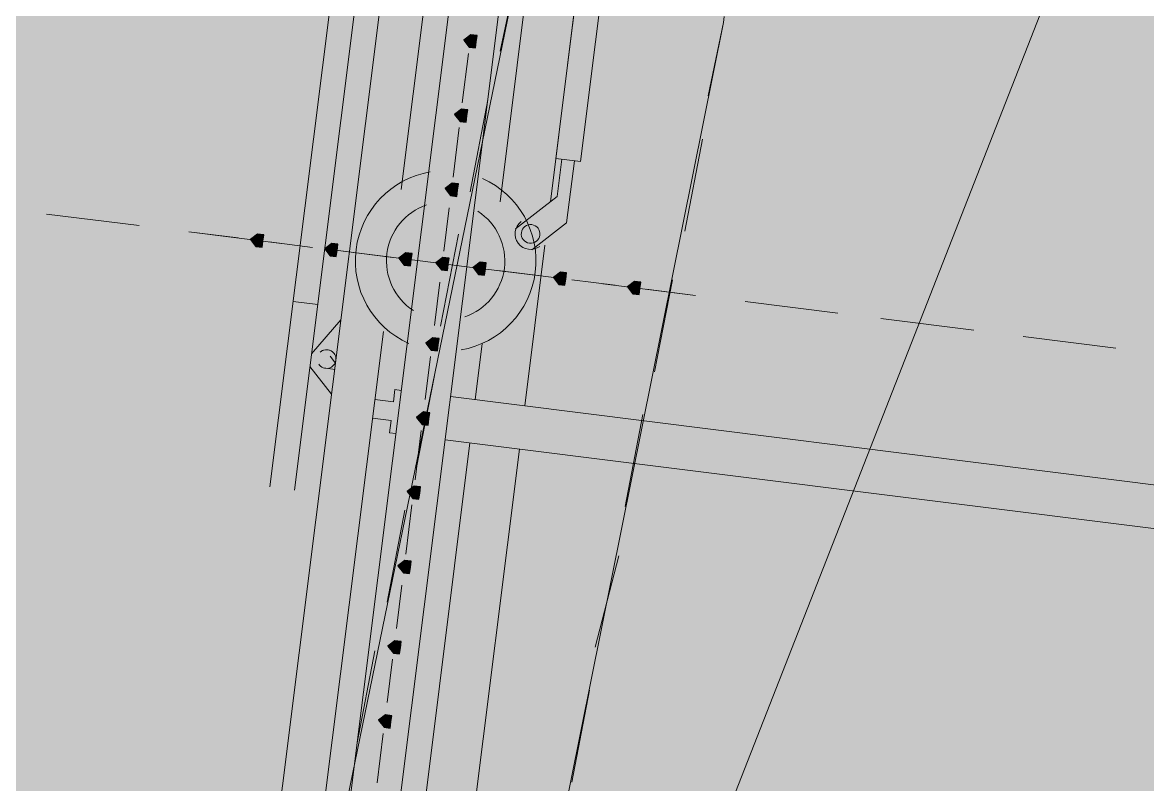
# Model space of a CAD drawing. Header units: metres. Extents: x -4 to 509425, y 7549 to 4732445.
# Drawn here: x 476022.517 to 476024.046, y 4719779.146 to 4719780.181 of the extents above; entities that cross this region are included whole.
import ezdxf

# ---------------------------------------------------------------- set-up
doc = ezdxf.new("R2010")
doc.units = ezdxf.units.M
doc.header["$LTSCALE"] = 0.01
doc.header["$MEASUREMENT"] = 0
doc.layers.get('0').update_dxf_attribs({"lineweight": 0})
for name, color, linetype in [('_SUBESTACIÓN', 1, 'Continuous'), ('NUDO GAROÑA', 211, 'Continuous'), ('SUBESTACION LA VID', 253, 'Continuous')]:
    doc.layers.add(name, color=color, linetype=linetype)

# ---------------------------------------------------------------- blocks, each defined once
blk = doc.blocks.new('A$Cfff6051d')
at = {"layer": 'SUBESTACION LA VID', "transparency": 33554687}
h = blk.add_hatch(color=256, dxfattribs=at)
h.dxf.hatch_style = 2
h.paths.add_polyline_path([(476023.134, 4719780.155), (476023.135, 4719780.1634), (476023.1266, 4719780.1644), (476023.1172, 4719780.1571), (476023.1245, 4719780.1476), (476023.1329, 4719780.1466)])
h = blk.add_hatch(color=256, dxfattribs=at)
h.dxf.hatch_style = 2
h.paths.add_polyline_path([(476023.1213, 4719780.0542), (476023.1224, 4719780.0626), (476023.114, 4719780.0636), (476023.1045, 4719780.0563), (476023.1119, 4719780.0468), (476023.1203, 4719780.0458)])
h = blk.add_hatch(color=256, dxfattribs=at)
h.dxf.hatch_style = 2
h.paths.add_polyline_path([(476023.1087, 4719779.9534), (476023.1097, 4719779.9618), (476023.1013, 4719779.9628), (476023.0919, 4719779.9555), (476023.0992, 4719779.946), (476023.1076, 4719779.945)])
h = blk.add_hatch(color=256, dxfattribs=at)
h.dxf.hatch_style = 2
h.paths.add_polyline_path([(476022.844, 4719779.8842), (476022.8451, 4719779.8926), (476022.8367, 4719779.8936), (476022.8272, 4719779.8863), (476022.8346, 4719779.8768), (476022.843, 4719779.8758)])
h = blk.add_hatch(color=256, dxfattribs=at)
h.dxf.hatch_style = 2
h.paths.add_polyline_path([(476022.9448, 4719779.8715), (476022.9459, 4719779.8799), (476022.9375, 4719779.881), (476022.928, 4719779.8736), (476022.9354, 4719779.8642), (476022.9438, 4719779.8631)])
h = blk.add_hatch(color=256, dxfattribs=at)
h.dxf.hatch_style = 2
h.paths.add_polyline_path([(476023.0456, 4719779.8589), (476023.0467, 4719779.8673), (476023.0383, 4719779.8683), (476023.0288, 4719779.861), (476023.0362, 4719779.8515), (476023.0446, 4719779.8505)])
h = blk.add_hatch(color=256, dxfattribs=at)
h.dxf.hatch_style = 2
h.paths.add_polyline_path([(476023.096, 4719779.8526), (476023.0971, 4719779.861), (476023.0887, 4719779.862), (476023.0792, 4719779.8547), (476023.0866, 4719779.8452), (476023.095, 4719779.8442)])
h = blk.add_hatch(color=256, dxfattribs=at)
h.dxf.hatch_style = 2
h.paths.add_polyline_path([(476023.1464, 4719779.8463), (476023.1475, 4719779.8547), (476023.1391, 4719779.8557), (476023.1296, 4719779.8484), (476023.137, 4719779.8389), (476023.1454, 4719779.8379)])
h = blk.add_hatch(color=256, dxfattribs=at)
h.dxf.hatch_style = 2
h.paths.add_polyline_path([(476023.2557, 4719779.8326), (476023.2567, 4719779.841), (476023.2483, 4719779.842), (476023.2389, 4719779.8347), (476023.2462, 4719779.8252), (476023.2546, 4719779.8242)])
h = blk.add_hatch(color=256, dxfattribs=at)
h.dxf.hatch_style = 2
h.paths.add_polyline_path([(476023.3565, 4719779.8199), (476023.3575, 4719779.8283), (476023.3491, 4719779.8294), (476023.3397, 4719779.822), (476023.347, 4719779.8126), (476023.3554, 4719779.8115)])
h = blk.add_hatch(color=256, dxfattribs=at)
h.dxf.hatch_style = 2
h.paths.add_polyline_path([(476023.0824, 4719779.7434), (476023.0834, 4719779.7518), (476023.075, 4719779.7528), (476023.0656, 4719779.7455), (476023.0729, 4719779.736), (476023.0813, 4719779.735)])
h = blk.add_hatch(color=256, dxfattribs=at)
h.dxf.hatch_style = 2
h.paths.add_polyline_path([(476023.0697, 4719779.6426), (476023.0708, 4719779.651), (476023.0624, 4719779.652), (476023.0529, 4719779.6447), (476023.0603, 4719779.6352), (476023.0687, 4719779.6342)])
h = blk.add_hatch(color=256, dxfattribs=at)
h.dxf.hatch_style = 2
h.paths.add_polyline_path([(476023.0571, 4719779.5418), (476023.0581, 4719779.5502), (476023.0497, 4719779.5512), (476023.0403, 4719779.5439), (476023.0476, 4719779.5344), (476023.056, 4719779.5334)])
h = blk.add_hatch(color=256, dxfattribs=at)
h.dxf.hatch_style = 2
h.paths.add_polyline_path([(476023.0444, 4719779.441), (476023.0455, 4719779.4494), (476023.0371, 4719779.4504), (476023.0276, 4719779.4431), (476023.035, 4719779.4336), (476023.0434, 4719779.4326)])
h = blk.add_hatch(color=256, dxfattribs=at)
h.dxf.hatch_style = 2
h.paths.add_polyline_path([(476023.0308, 4719779.3317), (476023.0318, 4719779.3401), (476023.0234, 4719779.3412), (476023.014, 4719779.3339), (476023.0213, 4719779.3244), (476023.0297, 4719779.3233)])
h = blk.add_hatch(color=256, dxfattribs=at)
h.dxf.hatch_style = 2
h.paths.add_polyline_path([(476023.0181, 4719779.2309), (476023.0192, 4719779.2393), (476023.0108, 4719779.2404), (476023.0013, 4719779.2331), (476023.0087, 4719779.2236), (476023.0171, 4719779.2225)])
at = {"layer": 'SUBESTACION LA VID', "lineweight": 15}
for p, q in [((476023.4474, 4719781.6344), (476023.2347, 4719779.9376)), ((476022.887, 4719779.546), (476023.1387, 4719781.5537)), ((476023.103, 4719781.5411), (476022.8534, 4719779.5502)), ((476023.231, 4719781.2691), (476022.8761, 4719778.4382)), ((476023.2982, 4719781.2607), (476022.9433, 4719778.4298)), ((476023.032, 4719779.9544), (476023.1942, 4719781.2481)), ((476023.1664, 4719779.9376), (476023.3286, 4719781.2312)), ((476023.1665, 4719780.1424), (476023.1875, 4719780.2421)), ((476023.47, 4719780.1811), (476023.449, 4719780.0814)), ((476023.1235, 4719780.1392), (476023.115, 4719780.072)), ((476023.1255, 4719779.9513), (476023.1497, 4719780.0762)), ((476023.1108, 4719780.0384), (476023.1024, 4719779.9712)), ((476023.4416, 4719780.0226), (476023.4174, 4719779.8976)), ((476023.2421, 4719779.9964), (476023.2757, 4719779.9922)), ((476023.0971, 4719779.9292), (476023.0898, 4719779.8704)), ((476022.676, 4719779.9052), (476022.55, 4719779.921)), ((476022.8692, 4719779.881), (476022.7432, 4719779.8968)), ((476022.8104, 4719779.8884), (476022.7432, 4719779.8968)), ((476022.9112, 4719779.8757), (476022.8524, 4719779.8831)), ((476023.0855, 4719779.7686), (476023.1097, 4719779.8935)), ((476023.054, 4719779.8578), (476022.928, 4719779.8736)), ((476023.0204, 4719779.862), (476022.9532, 4719779.8705)), ((476023.2273, 4719779.8788), (476023.1999, 4719779.6604)), ((476023.1212, 4719779.8494), (476023.054, 4719779.8578)), ((476023.2473, 4719779.8336), (476023.1212, 4719779.8494)), ((476023.2221, 4719779.8368), (476023.1632, 4719779.8441)), ((476023.0845, 4719779.8284), (476023.0771, 4719779.7696)), ((476023.3229, 4719779.8241), (476023.2641, 4719779.8315)), ((476023.4321, 4719779.8104), (476023.3061, 4719779.8262)), ((476023.4321, 4719779.8104), (476023.3649, 4719779.8189)), ((476023.4006, 4719779.8315), (476023.3764, 4719779.7065)), ((476022.885, 4719779.8022), (476022.9186, 4719779.798)), ((476023.6253, 4719779.7862), (476023.4993, 4719779.802)), ((476022.9501, 4719779.777), (476022.9101, 4719779.7308)), ((476023.8101, 4719779.7631), (476023.6841, 4719779.7789)), ((476022.8456, 4719778.4676), (476023.0078, 4719779.7612)), ((476023.1327, 4719779.6688), (476023.1422, 4719779.7444)), ((476024.0033, 4719779.7388), (476023.8773, 4719779.7546)), ((476022.9353, 4719779.7277), (476022.9427, 4719779.7182)), ((476023.0718, 4719779.7276), (476023.0645, 4719779.6688)), ((476022.9374, 4719779.6762), (476022.908, 4719779.714)), ((476022.9416, 4719779.7098), (476022.9332, 4719779.7109)), ((476023.0529, 4719779.5764), (476023.0771, 4719779.7014)), ((476023.0991, 4719779.673), (476026.7785, 4719779.2117)), ((476023.3606, 4719779.6488), (476023.3364, 4719779.5238)), ((476023.0592, 4719779.6268), (476023.0508, 4719779.5596)), ((476022.98, 4719778.4507), (476023.1254, 4719779.61)), ((476023.0918, 4719779.6142), (476026.7711, 4719779.1529)), ((476023.0129, 4719779.3937), (476023.0371, 4719779.5187)), ((476023.0466, 4719779.526), (476023.0381, 4719779.4588)), ((476023.328, 4719779.4566), (476023.2954, 4719779.3327)), ((476023.0329, 4719779.4168), (476023.0255, 4719779.358)), ((476022.9719, 4719779.2026), (476022.9961, 4719779.3276)), ((476023.0202, 4719779.316), (476023.0129, 4719779.2572)), ((476023.288, 4719779.2739), (476023.2638, 4719779.149)), ((476023.0076, 4719779.2152), (476022.9992, 4719779.148))]:
    blk.add_line(p, q, dxfattribs=at)
for points in [[(476022.8214, 4719778.2744), (476022.794, 4719778.056), (476022.7352, 4719778.0633), (476023.187, 4719781.6671)], [(476023.2757, 4719779.9922), (476023.4579, 4719781.4454), (476023.4243, 4719781.4496), (476023.2421, 4719779.9964)], [(476023.1865, 4719780.2337), (476022.7489, 4719778.1043)], [(476023.0408, 4719778.0506), (476023.47, 4719780.1811), (476023.4711, 4719780.1895)], [(476023.2505, 4719779.9953), (476023.2441, 4719779.9449), (476023.1874, 4719779.9008)], [(476023.2095, 4719779.8725), (476023.2567, 4719779.9092), (476023.2673, 4719779.9932)], [(476022.9962, 4719779.6688), (476023.0214, 4719779.6657), (476023.0235, 4719779.6825), (476023.0319, 4719779.6814)], [(476023.0246, 4719779.6226), (476023.0162, 4719779.6237), (476023.0183, 4719779.6405), (476022.9931, 4719779.6436)], [(476023.1926, 4719779.6016), (476022.9956, 4719778.0307), (476022.9284, 4719778.0391), (476022.9558, 4719778.2575)]]:
    blk.add_lwpolyline(points, dxfattribs=at)
at = {"layer": 'SUBESTACION LA VID'}
for points in [[(476023.134, 4719780.155), (476023.135, 4719780.1634), (476023.1266, 4719780.1644), (476023.1172, 4719780.1571), (476023.1245, 4719780.1476), (476023.1329, 4719780.1466)], [(476023.1213, 4719780.0542), (476023.1224, 4719780.0626), (476023.114, 4719780.0636), (476023.1045, 4719780.0563), (476023.1119, 4719780.0468), (476023.1203, 4719780.0458)], [(476023.1087, 4719779.9534), (476023.1097, 4719779.9618), (476023.1013, 4719779.9628), (476023.0919, 4719779.9555), (476023.0992, 4719779.946), (476023.1076, 4719779.945)], [(476022.844, 4719779.8842), (476022.8451, 4719779.8926), (476022.8367, 4719779.8936), (476022.8272, 4719779.8863), (476022.8346, 4719779.8768), (476022.843, 4719779.8758)], [(476022.9448, 4719779.8715), (476022.9459, 4719779.8799), (476022.9375, 4719779.881), (476022.928, 4719779.8736), (476022.9354, 4719779.8642), (476022.9438, 4719779.8631)], [(476023.0456, 4719779.8589), (476023.0467, 4719779.8673), (476023.0383, 4719779.8683), (476023.0288, 4719779.861), (476023.0362, 4719779.8515), (476023.0446, 4719779.8505)], [(476023.096, 4719779.8526), (476023.0971, 4719779.861), (476023.0887, 4719779.862), (476023.0792, 4719779.8547), (476023.0866, 4719779.8452), (476023.095, 4719779.8442)], [(476023.1464, 4719779.8463), (476023.1475, 4719779.8547), (476023.1391, 4719779.8557), (476023.1296, 4719779.8484), (476023.137, 4719779.8389), (476023.1454, 4719779.8379)], [(476023.2557, 4719779.8326), (476023.2567, 4719779.841), (476023.2483, 4719779.842), (476023.2389, 4719779.8347), (476023.2462, 4719779.8252), (476023.2546, 4719779.8242)], [(476023.3565, 4719779.8199), (476023.3575, 4719779.8283), (476023.3491, 4719779.8294), (476023.3397, 4719779.822), (476023.347, 4719779.8126), (476023.3554, 4719779.8115)], [(476023.0824, 4719779.7434), (476023.0834, 4719779.7518), (476023.075, 4719779.7528), (476023.0656, 4719779.7455), (476023.0729, 4719779.736), (476023.0813, 4719779.735)], [(476023.0697, 4719779.6426), (476023.0708, 4719779.651), (476023.0624, 4719779.652), (476023.0529, 4719779.6447), (476023.0603, 4719779.6352), (476023.0687, 4719779.6342)], [(476023.0571, 4719779.5418), (476023.0581, 4719779.5502), (476023.0497, 4719779.5512), (476023.0403, 4719779.5439), (476023.0476, 4719779.5344), (476023.056, 4719779.5334)], [(476023.0444, 4719779.441), (476023.0455, 4719779.4494), (476023.0371, 4719779.4504), (476023.0276, 4719779.4431), (476023.035, 4719779.4336), (476023.0434, 4719779.4326)], [(476023.0308, 4719779.3317), (476023.0318, 4719779.3401), (476023.0234, 4719779.3412), (476023.014, 4719779.3339), (476023.0213, 4719779.3244), (476023.0297, 4719779.3233)], [(476023.0181, 4719779.2309), (476023.0192, 4719779.2393), (476023.0108, 4719779.2404), (476023.0013, 4719779.2331), (476023.0087, 4719779.2236), (476023.0171, 4719779.2225)]]:
    blk.add_lwpolyline(points, close=True, dxfattribs=at)
at = {"layer": 'SUBESTACION LA VID', "lineweight": 0}
for points in [[(476023.134, 4719780.155), (476023.135, 4719780.1634), (476023.1266, 4719780.1644), (476023.1172, 4719780.1571), (476023.1245, 4719780.1476), (476023.1329, 4719780.1466)], [(476023.1213, 4719780.0542), (476023.1224, 4719780.0626), (476023.114, 4719780.0636), (476023.1045, 4719780.0563), (476023.1119, 4719780.0468), (476023.1203, 4719780.0458)], [(476023.1087, 4719779.9534), (476023.1097, 4719779.9618), (476023.1013, 4719779.9628), (476023.0919, 4719779.9555), (476023.0992, 4719779.946), (476023.1076, 4719779.945)], [(476022.844, 4719779.8842), (476022.8451, 4719779.8926), (476022.8367, 4719779.8936), (476022.8272, 4719779.8863), (476022.8346, 4719779.8768), (476022.843, 4719779.8758)], [(476022.9448, 4719779.8715), (476022.9459, 4719779.8799), (476022.9375, 4719779.881), (476022.928, 4719779.8736), (476022.9354, 4719779.8642), (476022.9438, 4719779.8631)], [(476023.0456, 4719779.8589), (476023.0467, 4719779.8673), (476023.0383, 4719779.8683), (476023.0288, 4719779.861), (476023.0362, 4719779.8515), (476023.0446, 4719779.8505)], [(476023.096, 4719779.8526), (476023.0971, 4719779.861), (476023.0887, 4719779.862), (476023.0792, 4719779.8547), (476023.0866, 4719779.8452), (476023.095, 4719779.8442)], [(476023.1464, 4719779.8463), (476023.1475, 4719779.8547), (476023.1391, 4719779.8557), (476023.1296, 4719779.8484), (476023.137, 4719779.8389), (476023.1454, 4719779.8379)], [(476023.2557, 4719779.8326), (476023.2567, 4719779.841), (476023.2483, 4719779.842), (476023.2389, 4719779.8347), (476023.2462, 4719779.8252), (476023.2546, 4719779.8242)], [(476023.3565, 4719779.8199), (476023.3575, 4719779.8283), (476023.3491, 4719779.8294), (476023.3397, 4719779.822), (476023.347, 4719779.8126), (476023.3554, 4719779.8115)], [(476023.0824, 4719779.7434), (476023.0834, 4719779.7518), (476023.075, 4719779.7528), (476023.0656, 4719779.7455), (476023.0729, 4719779.736), (476023.0813, 4719779.735)], [(476023.0697, 4719779.6426), (476023.0708, 4719779.651), (476023.0624, 4719779.652), (476023.0529, 4719779.6447), (476023.0603, 4719779.6352), (476023.0687, 4719779.6342)], [(476023.0571, 4719779.5418), (476023.0581, 4719779.5502), (476023.0497, 4719779.5512), (476023.0403, 4719779.5439), (476023.0476, 4719779.5344), (476023.056, 4719779.5334)], [(476023.0444, 4719779.441), (476023.0455, 4719779.4494), (476023.0371, 4719779.4504), (476023.0276, 4719779.4431), (476023.035, 4719779.4336), (476023.0434, 4719779.4326)], [(476023.0308, 4719779.3317), (476023.0318, 4719779.3401), (476023.0234, 4719779.3412), (476023.014, 4719779.3339), (476023.0213, 4719779.3244), (476023.0297, 4719779.3233)], [(476023.0181, 4719779.2309), (476023.0192, 4719779.2393), (476023.0108, 4719779.2404), (476023.0013, 4719779.2331), (476023.0087, 4719779.2236), (476023.0171, 4719779.2225)]]:
    blk.add_lwpolyline(points, close=True, dxfattribs=at)
at = {"layer": 'SUBESTACION LA VID', "lineweight": 15}
for points, knots in [([(476023.0715, 4719779.9783), (476023.0182, 4719779.9691), (476022.9773, 4719779.9262), (476022.9706, 4719779.8726), (476022.9639, 4719779.819), (476022.9929, 4719779.7673), (476023.0422, 4719779.7452)], [0, 0, 0, 0, 1, 1, 1, 2, 2, 2, 2]), ([(476023.1133, 4719779.7363), (476023.1665, 4719779.7455), (476023.2075, 4719779.7884), (476023.2142, 4719779.842), (476023.2209, 4719779.8956), (476023.1918, 4719779.9473), (476023.1425, 4719779.9693)], [0, 0, 0, 0, 1, 1, 1, 2, 2, 2, 2]), ([(476023.0665, 4719779.9334), (476023.0373, 4719779.9235), (476023.0164, 4719779.8978), (476023.0126, 4719779.8673), (476023.0087, 4719779.8368), (476023.0227, 4719779.8067), (476023.0485, 4719779.7899)], [0, 0, 0, 0, 1, 1, 1, 2, 2, 2, 2]), ([(476023.1183, 4719779.7812), (476023.1474, 4719779.7911), (476023.1683, 4719779.8167), (476023.1722, 4719779.8473), (476023.176, 4719779.8778), (476023.1621, 4719779.9079), (476023.1363, 4719779.9247)], [0, 0, 0, 0, 1, 1, 1, 2, 2, 2, 2]), ([(476023.1949, 4719779.9107), (476023.1858, 4719779.9036), (476023.184, 4719779.8905), (476023.191, 4719779.8812), (476023.198, 4719779.872), (476023.2112, 4719779.8701), (476023.2205, 4719779.877)], [0, 0, 0, 0, 1, 1, 1, 2, 2, 2, 2]), ([(476023.2205, 4719779.8924), (476023.2214, 4719779.8994), (476023.2164, 4719779.9057), (476023.2095, 4719779.9066), (476023.2025, 4719779.9075), (476023.1962, 4719779.9025), (476023.1953, 4719779.8956), (476023.1944, 4719779.8886), (476023.1994, 4719779.8823), (476023.2063, 4719779.8814), (476023.2133, 4719779.8805), (476023.2196, 4719779.8855), (476023.2205, 4719779.8924)], [0, 0, 0, 0, 1, 1, 1, 2, 2, 2, 3, 3, 3, 4, 4, 4, 4]), ([(476022.9199, 4719779.7171), (476022.9228, 4719779.7126), (476022.9282, 4719779.7104), (476022.9334, 4719779.7116), (476022.9386, 4719779.7128), (476022.9425, 4719779.7171), (476022.9432, 4719779.7224), (476022.9439, 4719779.7277), (476022.9412, 4719779.7329), (476022.9364, 4719779.7353), (476022.9316, 4719779.7377), (476022.9259, 4719779.7369), (476022.922, 4719779.7333)], [0, 0, 0, 0, 1, 1, 1, 2, 2, 2, 3, 3, 3, 4, 4, 4, 4]), ([(476022.9406, 4719779.7318), (476022.9385, 4719779.7346), (476022.9352, 4719779.7364), (476022.9316, 4719779.7366), (476022.9281, 4719779.7369), (476022.9246, 4719779.7357), (476022.922, 4719779.7333)], [0, 0, 0, 0, 1, 1, 1, 2, 2, 2, 2])]:
    blk.add_open_spline(points, degree=3, knots=knots, dxfattribs=at)
blk.add_open_spline([(476022.9199, 4719779.7171), (476022.9201, 4719779.7168), (476022.9204, 4719779.7165), (476022.9206, 4719779.7162)], degree=3, dxfattribs=at)

msp = doc.modelspace()

# ---------------------------------------------------------------- hatches: boundary and pattern name
at = {"layer": '_SUBESTACIÓN', "transparency": 33554559}
h = msp.add_hatch(color=1, dxfattribs=at)
h.dxf.hatch_style = 1
h.paths.add_polyline_path([(475968.6399, 4719805.825), (476089.9386, 4719790.615), (476078.1686, 4719696.74), (475956.8686, 4719711.9502)])

# ---------------------------------------------------------------- linework, layer by layer
at = {"color": 252, "linetype": 'Continuous'}
msp.add_line((476054.7468, 4719858.8969), (476022.7863, 4719777.3498), dxfattribs=at)
at = {"layer": 'NUDO GAROÑA', "color": 1, "const_width": 10}
msp.add_lwpolyline([(476020.09, 4719778), (476049.4926, 4719860.7903)], dxfattribs=at)

# ---------------------------------------------------------------- block references
at = {"linetype": 'Continuous'}
msp.add_blockref('A$Cfff6051d', (0, 0), dxfattribs=at)

doc.saveas('drawing.dxf')
